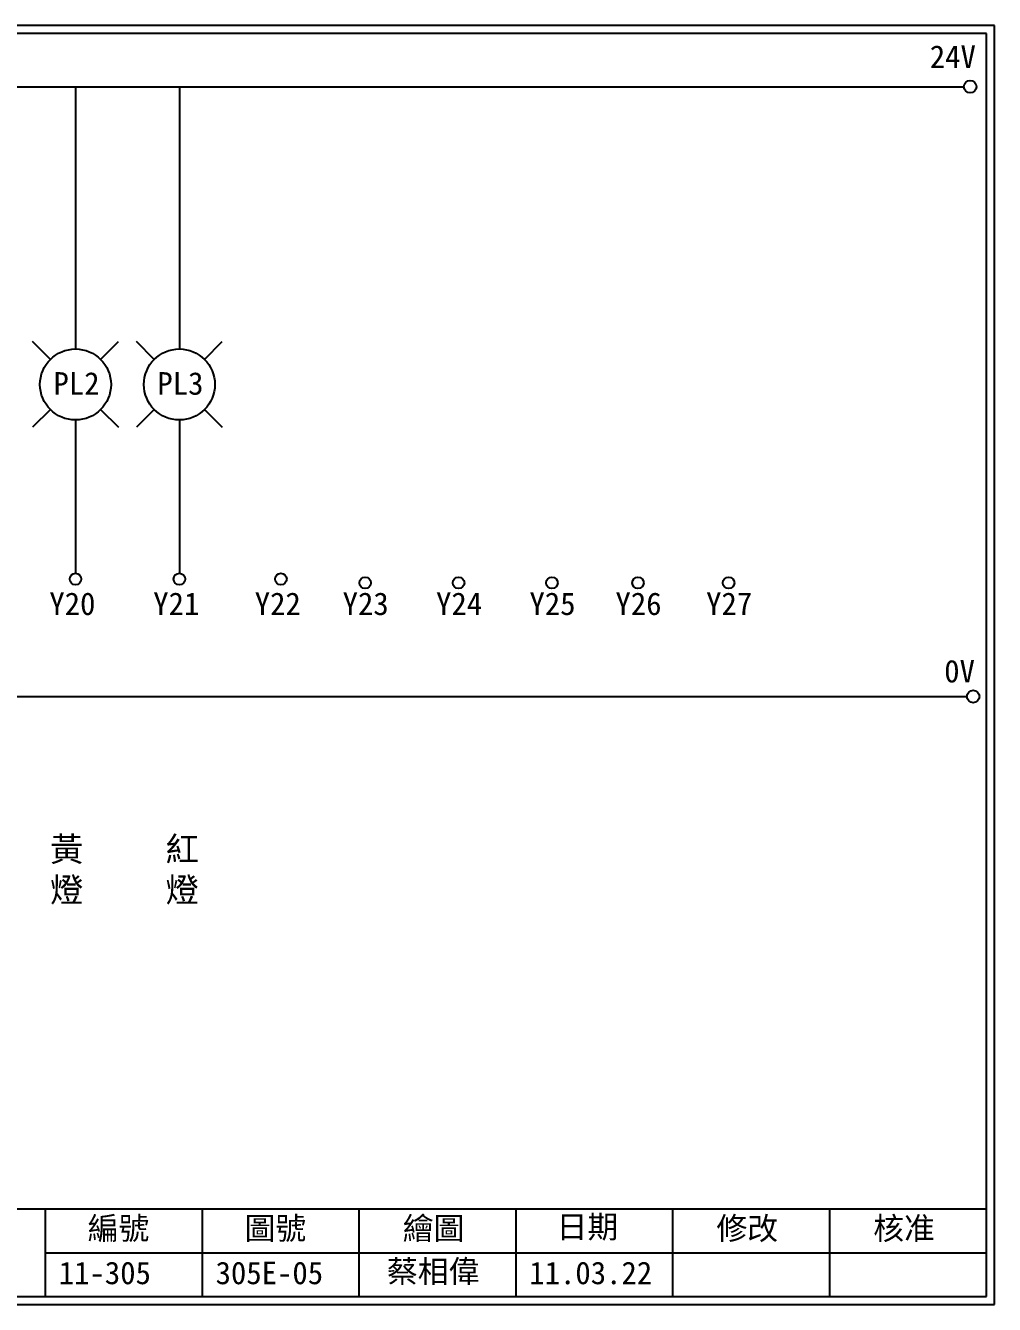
# Model space of a CAD drawing. Extents: x 889 to 1176, y 251 to 455.
# Drawn here: x 1021.6 to 1176.1, y 251.2 to 455.2 of the extents above; entities that cross this region are included whole.
import ezdxf

# ---------------------------------------------------------------- set-up
doc = ezdxf.new("R2010")
doc.units = 0
doc.layers.get('0').update_dxf_attribs({"linetype": 'CONTINUOUS'})
doc.layers.add('圖框層', color=7, linetype='CONTINUOUS')
doc.layers.add('標尺寸層', color=3, linetype='CONTINUOUS')
doc.styles.add('CNS', font='romanc.shx', dxfattribs={"bigfont": 'chineset.shx'})
doc.styles.add('STSL', font='KAIU.TTF')

msp = doc.modelspace()

# ---------------------------------------------------------------- linework, layer by layer
for p, q in [((1025.6, 401.93), (1022.77, 404.76)), ((1033.6, 401.93), (1036.43, 404.76)), ((1042.16, 401.93), (1039.33, 404.76)), ((1050.16, 401.93), (1052.99, 404.76)), ((1025.6, 393.92), (1022.77, 391.09)), ((1033.6, 393.92), (1036.43, 391.09)), ((1042.16, 393.92), (1039.33, 391.09)), ((1050.16, 393.92), (1052.99, 391.09))]:
    msp.add_line(p, q)
for centre in [(1172.21, 445.42), (1172.69, 348.15)]:
    msp.add_circle(centre, 1)
at = {"layer": '圖框層', "color": 7}
for p, q in [((1176.07, 455.16), (889.07, 455.16)), ((1176.07, 251.2), (1176.07, 455.16)), ((1174.82, 453.91), (890.32, 453.91)), ((1174.82, 252.44), (1174.82, 453.91)), ((890.32, 266.44), (1174.82, 266.44)), ((1024.82, 252.44), (1024.82, 266.44)), ((1049.82, 252.44), (1049.82, 266.44)), ((1074.82, 252.44), (1074.82, 266.44)), ((1099.82, 252.44), (1099.82, 266.44)), ((1124.82, 252.44), (1124.82, 266.44)), ((1149.82, 252.44), (1149.82, 266.44)), ((1024.82, 259.44), (1174.82, 259.44)), ((889.07, 251.2), (1176.07, 251.2)), ((890.32, 252.44), (1174.82, 252.44))]:
    msp.add_line(p, q, dxfattribs=at)
at = {"layer": '標尺寸層', "color": 7}
for p, q in [((893.61, 445.42), (1171.21, 445.42)), ((1029.6, 445.42), (1029.6, 403.59)), ((1046.16, 445.42), (1046.16, 403.59)), ((1029.6, 392.26), (1029.6, 367.81)), ((1046.16, 392.26), (1046.16, 367.81)), ((893.82, 348.15), (1171.69, 348.15))]:
    msp.add_line(p, q, dxfattribs=at)
for centre, radius in [((1029.6, 397.92), 5.66), ((1046.16, 397.92), 5.66), ((1029.6, 366.89), 0.92), ((1046.16, 366.89), 0.92), ((1062.34, 366.89), 0.92), ((1075.77, 366.28), 0.92), ((1090.66, 366.28), 0.92), ((1105.55, 366.28), 0.92), ((1119.26, 366.28), 0.92), ((1133.71, 366.28), 0.92)]:
    msp.add_circle(centre, radius, dxfattribs=at)

# ---------------------------------------------------------------- texts
at = {"layer": '圖框層', "color": 4, "style": 'STSL'}
for s, p in [('24V', (1165.77, 448.41)), ('PL2', (1026.09, 396.29)), ('PL3', (1042.65, 396.29)), ('Y20', (1025.43, 361.15)), ('Y21', (1041.99, 361.15)), ('Y22', (1058.17, 361.15)), ('Y23', (1072.18, 361.15)), ('Y24', (1087.07, 361.15)), ('Y25', (1101.96, 361.15)), ('Y26', (1115.67, 361.15)), ('Y27', (1130.12, 361.15)), ('0V', (1168.07, 350.4)), ('編號', (1031.54, 261.53)), ('圖號', (1056.54, 261.53)), ('繪圖', (1081.76, 261.53)), ('日期', (1106.29, 261.78)), ('修改', (1131.76, 261.53)), ('核准', (1156.76, 261.53)), ('11-305', (1026.93, 254.42)), ('305E-05', (1051.93, 254.42)), ('蔡相偉', (1079.25, 254.66)), ('11.03.22', (1101.93, 254.42))]:
    msp.add_text(s, height=3.6, dxfattribs=at).set_placement(p)
at = {"layer": '標尺寸層', "color": 7, "char_height": 3.9, "width": 2.8481, "attachment_point": 5, "style": 'CNS'}
for s, insert in [('{\\fDFKai-SB|b0|i0|c136|p65;黃燈}', (1028.2, 320.36)), ('{\\fDFKai-SB|b0|i0|c136|p65;紅燈}', (1046.61, 320.36))]:
    msp.add_mtext(s, dxfattribs=dict(at, insert=insert))

doc.saveas('drawing.dxf')
